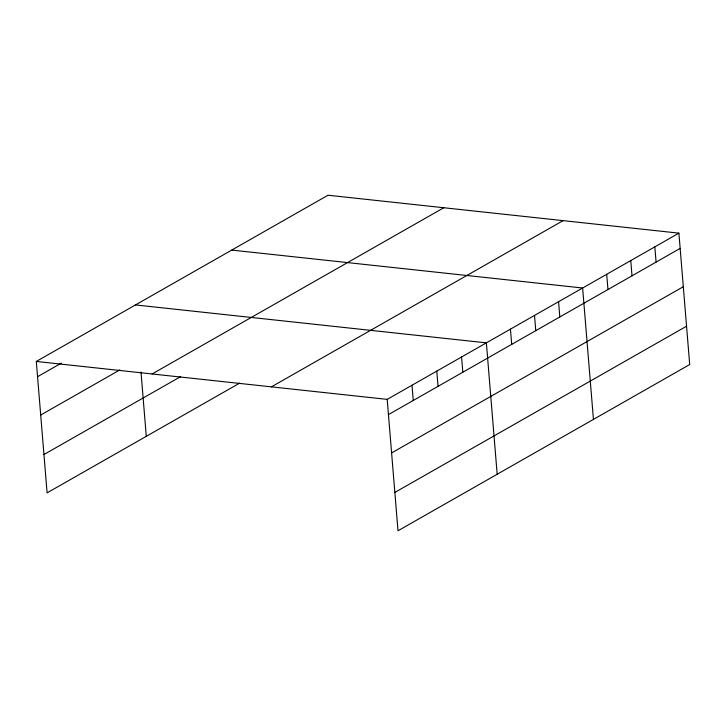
<?xml version="1.0" encoding="UTF-8"?>
<svg xmlns="http://www.w3.org/2000/svg" width="726" height="726" viewBox="0 0 726 726"><rect width="100%" height="100%" fill="white"/><g stroke="black" fill="none" stroke-linecap="round" stroke-linejoin="round"><path stroke-width="1.09" d="M239.653 383.128L47.099 492.854L36.3 361.448L327.998 195.23L678.901 233.146L689.7 364.552L398.002 530.77L387.194 399.373L678.901 233.146M37.552 376.694L61.392 363.109M40.701 415.027L119.854 369.924M152.097 373.963L443.795 207.745M43.95 454.521L180.674 376.613M271.397 386.858L563.104 220.631M388.446 414.61L680.153 248.392M391.595 452.942L683.302 286.725M394.844 492.437L686.551 326.219M231.739 250.08L582.633 288.004L593.441 419.401M135.481 304.938L486.375 342.853L497.174 474.26M36.3 361.448L387.194 399.373M654.834 246.858L656.086 262.104M630.767 260.57L632.019 275.816M606.7 274.283L607.952 289.529M558.566 301.717L559.819 316.953M534.508 315.429L535.761 330.666M510.442 329.141L511.694 344.378M461.582 356.983L462.834 372.22M436.78 371.113L438.041 386.35M411.987 385.243L413.239 400.48M140.998 372.048L146.28 436.335"/></g></svg>
